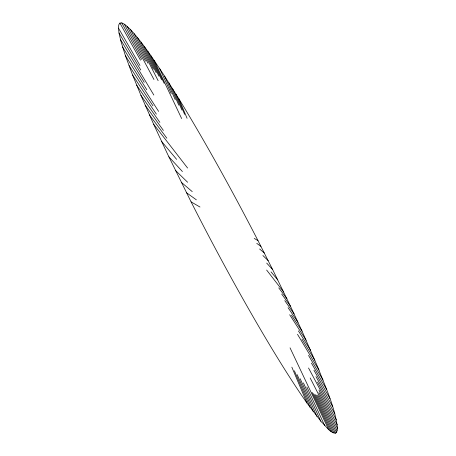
<?xml version="1.0" encoding="UTF-8"?>
<svg xmlns="http://www.w3.org/2000/svg" width="456" height="456" viewBox="0 0 456 456"><rect width="100%" height="100%" fill="white"/><g stroke="black" fill="none" stroke-linecap="round" stroke-linejoin="round"><path stroke-width="0.68" d="M118.469 28.095L118.782 24.789L119.917 23.085L121.775 22.897L124.847 24.453L130.456 29.503C143.144 43.388 153.387 59.252 163.772 74.864L178.877 98.827A231.694 20.788 62.2 0 1 257.988 240.614L273.497 271.297L290.392 306.073L302.339 331.786L318.134 368.003C325.687 387.68 335.052 407.225 337.531 428.361L336.625 432.465L335.456 433.2C329.175 432.658 325.903 425.528 321.48 422.022L306.928 402.962A231.694 20.788 62.2 0 1 191.087 201.871L167.597 154.168L153.615 124.18L140.893 95.27L132.314 74.317L125.326 55.438L120.811 40.915L119.016 32.992L118.469 28.095L139.992 65.459M191.087 201.871L199.984 207.024M254.231 238.437L257.988 240.614M186.464 192.706L196.354 199.831M256.745 243.356L260.94 246.377M181.266 182.269L192.25 191.628M259.618 249.004L264.315 253M175.417 170.367L187.627 182.257M262.907 255.52L268.179 260.65M168.862 156.813L182.428 171.553M266.686 263.089L272.625 269.542M161.578 141.428L176.62 159.366M271.029 271.896L277.75 279.904M153.615 124.18L187.598 168.036M266.635 270.043L283.649 292M149.437 114.889L166.85 138.185M278.77 287.884L286.915 298.777M145.173 105.222L163.385 130.41M281.7 294.046L290.392 306.073M140.893 95.27L159.874 122.362M284.795 300.641L294.086 313.899M136.663 85.152L156.38 114.125M288.044 307.663L297.973 322.261M132.593 75.035L152.971 105.826M291.43 315.09L302.043 331.13M129.065 65.544L158.62 111.401M289.674 314.748L306.113 340.256M125.417 55.706L146.803 89.724M298.435 330.925L310.536 350.168M122.573 47.025L144.256 82.331M301.94 339.139L314.828 360.126M120.532 39.575L153.837 95.047M297.506 334.322L318.955 370.044M119.016 32.992L140.773 70.002M308.53 355.412L323.03 380.082M311.425 363.096L326.718 389.646M313.933 370.215L329.979 398.612M119.917 23.085L140.482 60.169M315.974 376.593L332.715 406.763M121.775 22.897L141.679 59.417M317.501 382.077L334.852 413.917M124.357 24.248L153.957 79.504M308.535 368.009L336.266 419.759M127.19 26.334L145.544 61.15M318.955 390.091L337.246 424.787M130.456 29.503L147.989 63.293M318.926 392.61L337.531 428.452M134.121 33.721L158.141 80.701M310.16 377.973L337.047 430.549M137.467 37.586L153.393 69.181M317.638 395.004L336.562 432.544M141.007 42.1L156.174 72.607M316.51 395.095L335.456 433.2M144.484 46.729L158.933 76.18M315.159 394.6L334.054 433.109M147.841 51.363L161.618 79.8M313.642 393.636L332.418 432.402M151.056 55.917L164.2 83.391M312.012 392.314L330.617 431.205M154.105 60.334L181.642 118.571M290.044 347.848L328.713 429.626M159.691 68.645L171.222 93.583M306.842 386.979L324.74 425.693M164.61 76.158L175.258 99.676M303.434 382.886L320.767 421.184M168.914 82.872L178.803 105.159M300.196 378.725L316.943 416.47M172.681 88.834L181.921 110.056M297.181 374.667L313.346 411.779M175.976 94.124L184.663 114.416M294.399 370.796L310.006 407.259M178.877 98.827L187.08 118.309M291.851 367.16L306.928 402.962"/></g></svg>
